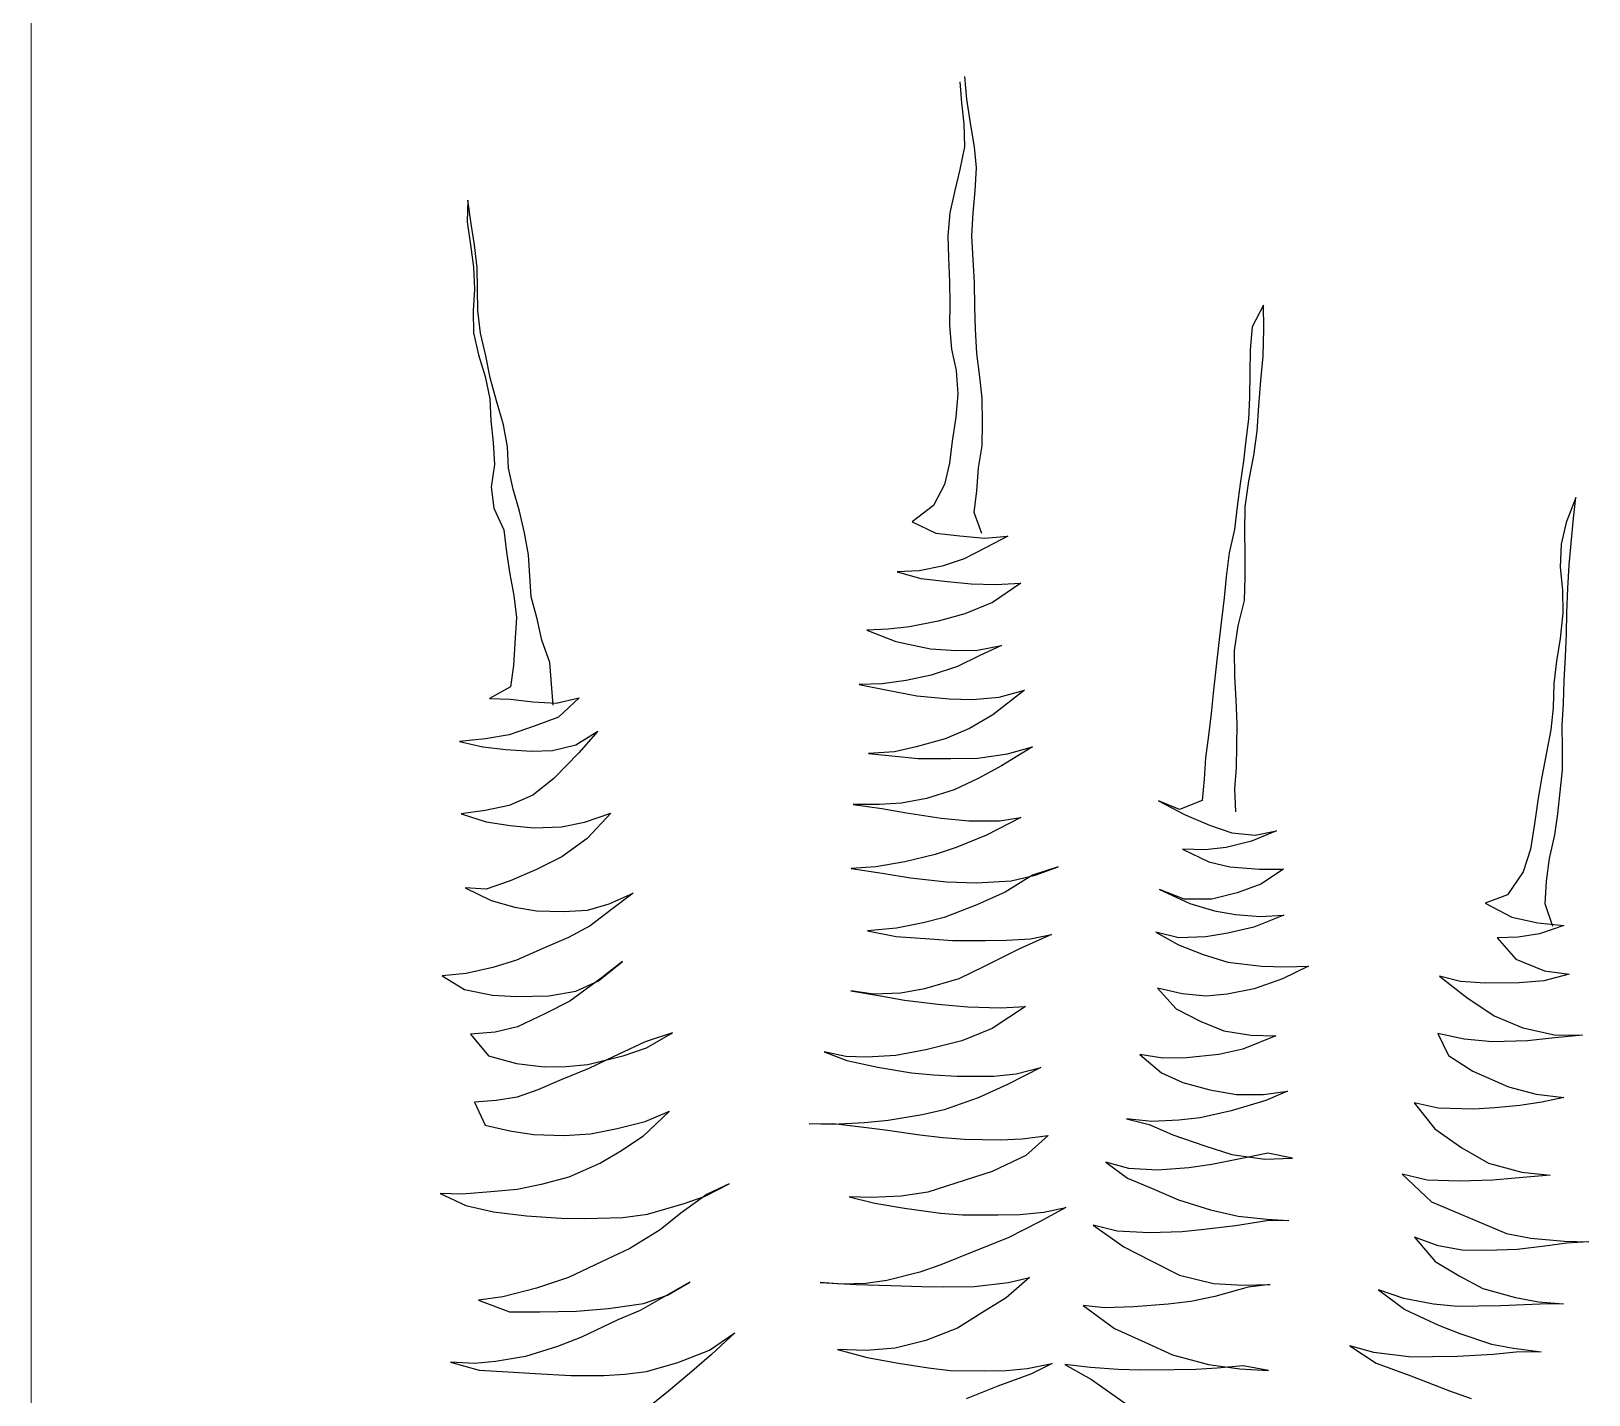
# Model space of a CAD drawing. Header units: metres. Extents: x -58 to 722, y -1100 to 345.
# Drawn here: x 240.5032 to 240.8376, y -500.406 to -500.1132 of the extents above; entities that cross this region are included whole.
import ezdxf

# ---------------------------------------------------------------- set-up
doc = ezdxf.new("R2010")
doc.units = ezdxf.units.M
doc.header["$MEASUREMENT"] = 0
doc.layers.add('FSR_ARQ_005VEGETACION', color=64, linetype='Continuous')
doc.layers.add('muro bajo', color=33, linetype='Continuous', lineweight=9)

# ---------------------------------------------------------------- blocks, each defined once
blk = doc.blocks.new('arbustos 01')
at = {"layer": 'FSR_ARQ_005VEGETACION', "color": 103}
for p, q in [((188.56621, -31.46026), (188.56664, -31.46528)), ((188.56794, -31.46442), (188.56739, -31.45905)), ((188.56664, -31.46528), (188.56718, -31.47029)), ((188.56886, -31.47063), (188.56794, -31.46442)), ((188.56718, -31.47029), (188.56738, -31.47579)), ((188.56977, -31.47576), (188.56886, -31.47063)), ((188.56738, -31.47579), (188.56626, -31.48118)), ((188.5702, -31.48077), (188.56977, -31.47576)), ((188.56991, -31.48627), (188.5702, -31.48077)), ((188.56626, -31.48118), (188.56501, -31.48622)), ((188.44885, -31.48852), (188.44868, -31.49366)), ((188.44964, -31.49412), (188.44885, -31.48852)), ((188.56501, -31.48622), (188.56389, -31.4915)), ((188.56939, -31.49154), (188.56991, -31.48627)), ((188.56389, -31.4915), (188.56336, -31.497)), ((188.5691, -31.49704), (188.56939, -31.49154)), ((188.44868, -31.49366), (188.44947, -31.49915)), ((188.45043, -31.49913), (188.44964, -31.49412)), ((188.44947, -31.49915), (188.45026, -31.50451)), ((188.4511, -31.50462), (188.45043, -31.49913)), ((188.56336, -31.497), (188.56355, -31.50226)), ((188.56942, -31.50266), (188.5691, -31.49704)), ((188.56355, -31.50226), (188.56375, -31.50799)), ((188.56973, -31.50815), (188.56942, -31.50266)), ((188.45026, -31.50451), (188.45045, -31.50977)), ((188.45117, -31.50964), (188.4511, -31.50462)), ((188.45045, -31.50977), (188.45016, -31.51492)), ((188.45124, -31.5149), (188.45117, -31.50964)), ((188.56375, -31.50799), (188.56382, -31.51325)), ((188.56981, -31.51401), (188.56973, -31.50815)), ((188.56382, -31.51325), (188.56377, -31.51839)), ((188.57, -31.51927), (188.56981, -31.51401)), ((188.63866, -31.51355), (188.63598, -31.51873)), ((188.63874, -31.51917), (188.63866, -31.51355)), ((188.45016, -31.51492), (188.45023, -31.52017)), ((188.45191, -31.52027), (188.45124, -31.5149)), ((188.45023, -31.52017), (188.45138, -31.52542)), ((188.45318, -31.52563), (188.45191, -31.52027)), ((188.56377, -31.51839), (188.56421, -31.52401)), ((188.57032, -31.52512), (188.57, -31.51927)), ((188.63598, -31.51873), (188.63546, -31.52423)), ((188.63859, -31.52575), (188.63874, -31.51917)), ((188.45138, -31.52542), (188.453, -31.53054)), ((188.4542, -31.53088), (188.45318, -31.52563)), ((188.56421, -31.52401), (188.56535, -31.52913)), ((188.57099, -31.53061), (188.57032, -31.52512)), ((188.63546, -31.52423), (188.63541, -31.52961)), ((188.56535, -31.52913), (188.56579, -31.53474)), ((188.63807, -31.53149), (188.63859, -31.52575)), ((188.453, -31.53054), (188.45415, -31.5359)), ((188.45571, -31.53636), (188.4542, -31.53088)), ((188.57154, -31.53574), (188.57099, -31.53061)), ((188.63541, -31.52961), (188.63537, -31.53559)), ((188.63755, -31.53759), (188.63807, -31.53149)), ((188.45415, -31.5359), (188.45434, -31.54104)), ((188.45735, -31.54207), (188.45571, -31.53636)), ((188.56579, -31.53474), (188.56527, -31.54025)), ((188.57162, -31.5416), (188.57154, -31.53574)), ((188.63537, -31.53559), (188.63508, -31.54074)), ((188.56527, -31.54025), (188.56439, -31.546)), ((188.63715, -31.54358), (188.63755, -31.53759)), ((188.45434, -31.54104), (188.45489, -31.54629)), ((188.45837, -31.54732), (188.45735, -31.54207)), ((188.57157, -31.5471), (188.57162, -31.5416)), ((188.63508, -31.54074), (188.63443, -31.54577)), ((188.6364, -31.54944), (188.63715, -31.54358)), ((188.45489, -31.54629), (188.4552, -31.55155)), ((188.45856, -31.55246), (188.45837, -31.54732)), ((188.56439, -31.546), (188.56374, -31.55127)), ((188.57069, -31.55237), (188.57157, -31.5471)), ((188.63443, -31.54577), (188.6339, -31.55079)), ((188.4552, -31.55155), (188.45444, -31.55694)), ((188.56374, -31.55127), (188.56261, -31.5563)), ((188.6339, -31.55079), (188.63314, -31.55618)), ((188.63517, -31.55556), (188.6364, -31.54944)), ((188.45971, -31.55746), (188.45856, -31.55246)), ((188.57029, -31.55787), (188.57069, -31.55237)), ((188.45444, -31.55694), (188.4551, -31.56195)), ((188.46121, -31.5627), (188.45971, -31.55746)), ((188.56261, -31.5563), (188.55993, -31.56136)), ((188.56964, -31.56302), (188.57029, -31.55787)), ((188.63314, -31.55618), (188.63238, -31.56157)), ((188.63429, -31.56167), (188.63517, -31.55556)), ((188.4551, -31.56195), (188.45745, -31.56718)), ((188.46236, -31.56783), (188.46121, -31.5627)), ((188.55993, -31.56136), (188.55485, -31.56526)), ((188.63238, -31.56157), (188.63174, -31.56708)), ((188.63425, -31.56764), (188.63429, -31.56167)), ((188.71316, -31.5594), (188.71085, -31.56541)), ((188.71263, -31.56443), (188.71316, -31.5594)), ((188.55485, -31.56526), (188.5605, -31.56793)), ((188.57151, -31.568), (188.56964, -31.56302)), ((188.71085, -31.56541), (188.70972, -31.57056)), ((188.71211, -31.57029), (188.71263, -31.56443)), ((188.45745, -31.56718), (188.45812, -31.57243)), ((188.46338, -31.57307), (188.46236, -31.56783)), ((188.5605, -31.56793), (188.56625, -31.56857)), ((188.56625, -31.56857), (188.57211, -31.56909)), ((188.57211, -31.56909), (188.57772, -31.56865)), ((188.57772, -31.56865), (188.5725, -31.57135)), ((188.63174, -31.56708), (188.6305, -31.5726)), ((188.63432, -31.5729), (188.63425, -31.56764)), ((188.45812, -31.57243), (188.4589, -31.57768)), ((188.46369, -31.57809), (188.46338, -31.57307)), ((188.5725, -31.57135), (188.56728, -31.57405)), ((188.6305, -31.5726), (188.62974, -31.57834)), ((188.63428, -31.5784), (188.63432, -31.5729)), ((188.70972, -31.57056), (188.70944, -31.57607)), ((188.71158, -31.57556), (188.71211, -31.57029)), ((188.4589, -31.57768), (188.45981, -31.5828)), ((188.55656, -31.57695), (188.5513, -31.57714)), ((188.5513, -31.57714), (188.55694, -31.57873)), ((188.56204, -31.5758), (188.55656, -31.57695)), ((188.56728, -31.57405), (188.56204, -31.5758)), ((188.70944, -31.57607), (188.70999, -31.58156)), ((188.7113, -31.58106), (188.71158, -31.57556)), ((188.464, -31.58311), (188.46369, -31.57809)), ((188.55694, -31.57873), (188.56329, -31.57949)), ((188.56329, -31.57949), (188.56891, -31.58001)), ((188.56891, -31.58001), (188.57477, -31.58017)), ((188.58075, -31.57985), (188.57399, -31.58448)), ((188.57477, -31.58017), (188.58075, -31.57985)), ((188.62974, -31.57834), (188.62933, -31.58337)), ((188.63412, -31.58402), (188.63428, -31.5784)), ((188.71102, -31.58692), (188.7113, -31.58106)), ((188.45981, -31.5828), (188.46048, -31.58805)), ((188.46539, -31.58835), (188.464, -31.58311)), ((188.57399, -31.58448), (188.56746, -31.5872)), ((188.62933, -31.58337), (188.62868, -31.58864)), ((188.63264, -31.59002), (188.63412, -31.58402)), ((188.70999, -31.58156), (188.71006, -31.58694)), ((188.46048, -31.58805), (188.46008, -31.59416)), ((188.46653, -31.59347), (188.46539, -31.58835)), ((188.56746, -31.5872), (188.56103, -31.58896)), ((188.62868, -31.58864), (188.62804, -31.59403)), ((188.71006, -31.58694), (188.70943, -31.59304)), ((188.71097, -31.59194), (188.71102, -31.58692)), ((188.5491, -31.5908), (188.54408, -31.5911)), ((188.54408, -31.5911), (188.55093, -31.59376)), ((188.55423, -31.59025), (188.5491, -31.5908)), ((188.56103, -31.58896), (188.55423, -31.59025)), ((188.63177, -31.59589), (188.63264, -31.59002)), ((188.71068, -31.59733), (188.71097, -31.59194)), ((188.46008, -31.59416), (188.4598, -31.59954)), ((188.4684, -31.59882), (188.46653, -31.59347)), ((188.55093, -31.59376), (188.5592, -31.59556)), ((188.5592, -31.59556), (188.56542, -31.59595)), ((188.56542, -31.59595), (188.57044, -31.59588)), ((188.57044, -31.59588), (188.57617, -31.59473)), ((188.57617, -31.59473), (188.57082, -31.59719)), ((188.62804, -31.59403), (188.6274, -31.59965)), ((188.63185, -31.6021), (188.63177, -31.59589)), ((188.70943, -31.59304), (188.70855, -31.59843)), ((188.4598, -31.59954), (188.45903, -31.60457)), ((188.46882, -31.60384), (188.4684, -31.59882)), ((188.56571, -31.59977), (188.55941, -31.60177)), ((188.57082, -31.59719), (188.56571, -31.59977)), ((188.6274, -31.59965), (188.62676, -31.6054)), ((188.70855, -31.59843), (188.7079, -31.60382)), ((188.7104, -31.60319), (188.71068, -31.59733)), ((188.55345, -31.60305), (188.54772, -31.60384)), ((188.55941, -31.60177), (188.55345, -31.60305)), ((188.63217, -31.60772), (188.63185, -31.6021)), ((188.71024, -31.60857), (188.7104, -31.60319)), ((188.45903, -31.60457), (188.45405, -31.60739)), ((188.45405, -31.60739), (188.45907, -31.60756)), ((188.46925, -31.60897), (188.46882, -31.60384)), ((188.46996, -31.60849), (188.47544, -31.60722)), ((188.47544, -31.60722), (188.47049, -31.61183)), ((188.54772, -31.60384), (188.54222, -31.60404)), ((188.54222, -31.60404), (188.54858, -31.60527)), ((188.54858, -31.60527), (188.55601, -31.60672)), ((188.55601, -31.60672), (188.56367, -31.60745)), ((188.56929, -31.60762), (188.57562, -31.60705)), ((188.58169, -31.60541), (188.57412, -31.61126)), ((188.57562, -31.60705), (188.58169, -31.60541)), ((188.62676, -31.6054), (188.62623, -31.61091)), ((188.7079, -31.60382), (188.70774, -31.60956)), ((188.45907, -31.60756), (188.46434, -31.6082)), ((188.46434, -31.6082), (188.46996, -31.60849)), ((188.56367, -31.60745), (188.56929, -31.60762)), ((188.62623, -31.61091), (188.62559, -31.61618)), ((188.63236, -31.61345), (188.63217, -31.60772)), ((188.70774, -31.60956), (188.70722, -31.61483)), ((188.70995, -31.61383), (188.71024, -31.60857)), ((188.4649, -31.61393), (188.45871, -31.61605)), ((188.47049, -31.61183), (188.4649, -31.61393)), ((188.56855, -31.61456), (188.56272, -31.61703)), ((188.57412, -31.61126), (188.56855, -31.61456)), ((188.63232, -31.61871), (188.63236, -31.61345)), ((188.70722, -31.61483), (188.70621, -31.62022)), ((188.71002, -31.61921), (188.70995, -31.61383)), ((188.4531, -31.61696), (188.4469, -31.61765)), ((188.4469, -31.61765), (188.45241, -31.61889)), ((188.45871, -31.61605), (188.4531, -31.61696)), ((188.46904, -31.61974), (188.47464, -31.61846)), ((188.47464, -31.61846), (188.47985, -31.61517)), ((188.47985, -31.61517), (188.47538, -31.62037)), ((188.56272, -31.61703), (188.55581, -31.61892)), ((188.62559, -31.61618), (188.62482, -31.62156)), ((188.45241, -31.61889), (188.45792, -31.61953)), ((188.45792, -31.61953), (188.46402, -31.61992)), ((188.46402, -31.61992), (188.46904, -31.61974)), ((188.47538, -31.62037), (188.46937, -31.62643)), ((188.55069, -31.62006), (188.54448, -31.6205)), ((188.54448, -31.6205), (188.54999, -31.62103)), ((188.54999, -31.62103), (188.55633, -31.62166)), ((188.55581, -31.61892), (188.55069, -31.62006)), ((188.55633, -31.62166), (188.5641, -31.62167)), ((188.5641, -31.62167), (188.57055, -31.62158)), ((188.57055, -31.62158), (188.57759, -31.62053)), ((188.58355, -31.6189), (188.5762, -31.62342)), ((188.57759, -31.62053), (188.58355, -31.6189)), ((188.62482, -31.62156), (188.62453, -31.62659)), ((188.63227, -31.62385), (188.63232, -31.61871)), ((188.70621, -31.62022), (188.7051, -31.62609)), ((188.70998, -31.62435), (188.71002, -31.61921)), ((188.5762, -31.62342), (188.57062, -31.62648)), ((188.63186, -31.62888), (188.63227, -31.62385)), ((188.70945, -31.62962), (188.70998, -31.62435)), ((188.46937, -31.62643), (188.4644, -31.63044)), ((188.56492, -31.62919), (188.55825, -31.6312)), ((188.57062, -31.62648), (188.56492, -31.62919)), ((188.62453, -31.62659), (188.62401, -31.63174)), ((188.63205, -31.63438), (188.63186, -31.62888)), ((188.7051, -31.62609), (188.70421, -31.63113)), ((188.70892, -31.63489), (188.70945, -31.62962)), ((188.4587, -31.63291), (188.45298, -31.63406)), ((188.4644, -31.63044), (188.4587, -31.63291)), ((188.54704, -31.63266), (188.54082, -31.63263)), ((188.54082, -31.63263), (188.54765, -31.63361)), ((188.55229, -31.63235), (188.54704, -31.63266)), ((188.55825, -31.6312), (188.55229, -31.63235)), ((188.61866, -31.63384), (188.61361, -31.63176)), ((188.61361, -31.63176), (188.61987, -31.63502)), ((188.62401, -31.63174), (188.61866, -31.63384)), ((188.70421, -31.63113), (188.70334, -31.63723)), ((188.45298, -31.63406), (188.44725, -31.63485)), ((188.44725, -31.63485), (188.45325, -31.6368)), ((188.45325, -31.6368), (188.459, -31.63768)), ((188.4712, -31.638), (188.47668, -31.63685)), ((188.47668, -31.63685), (188.48299, -31.63473)), ((188.48299, -31.63473), (188.47733, -31.64078)), ((188.54765, -31.63361), (188.55352, -31.63461)), ((188.55352, -31.63461), (188.56178, -31.63593)), ((188.56178, -31.63593), (188.56837, -31.63656)), ((188.56837, -31.63656), (188.57566, -31.63658)), ((188.58079, -31.63579), (188.5726, -31.63997)), ((188.57566, -31.63658), (188.58079, -31.63579)), ((188.61987, -31.63502), (188.62576, -31.63757)), ((188.70815, -31.63992), (188.70892, -31.63489)), ((188.459, -31.63768), (188.46463, -31.6382)), ((188.46463, -31.6382), (188.4712, -31.638)), ((188.47733, -31.64078), (188.4713, -31.64517)), ((188.5726, -31.63997), (188.56534, -31.64293)), ((188.62576, -31.63757), (188.63116, -31.63941)), ((188.63116, -31.63941), (188.63667, -31.63993)), ((188.6418, -31.63891), (188.63585, -31.64138)), ((188.63667, -31.63993), (188.6418, -31.63891)), ((188.70334, -31.63723), (188.70234, -31.64334)), ((188.70692, -31.64555), (188.70815, -31.63992)), ((188.56035, -31.64456), (188.55308, -31.64633)), ((188.56534, -31.64293), (188.56035, -31.64456)), ((188.62476, -31.64344), (188.61938, -31.64328)), ((188.61938, -31.64328), (188.62564, -31.6463)), ((188.62978, -31.6429), (188.62476, -31.64344)), ((188.63585, -31.64138), (188.62978, -31.6429)), ((188.70234, -31.64334), (188.70062, -31.64875)), ((188.46524, -31.64812), (188.45894, -31.65083)), ((188.4713, -31.64517), (188.46524, -31.64812)), ((188.54616, -31.6475), (188.54031, -31.64794)), ((188.54031, -31.64794), (188.54774, -31.64903)), ((188.55308, -31.64633), (188.54616, -31.6475)), ((188.58967, -31.6475), (188.5836, -31.6495)), ((188.5842, -31.64949), (188.58967, -31.6475)), ((188.62564, -31.6463), (188.63068, -31.64755)), ((188.63068, -31.64755), (188.63774, -31.64805)), ((188.63774, -31.64805), (188.64347, -31.64809)), ((188.64347, -31.64809), (188.63802, -31.65163)), ((188.70615, -31.65094), (188.70692, -31.64555)), ((188.45894, -31.65083), (188.45323, -31.65282)), ((188.54774, -31.64903), (188.55444, -31.65013)), ((188.55444, -31.65013), (188.56306, -31.65109)), ((188.56306, -31.65109), (188.57024, -31.65135)), ((188.57024, -31.65135), (188.57848, -31.65088)), ((188.5836, -31.6495), (188.57708, -31.65353)), ((188.57848, -31.65088), (188.5842, -31.64949)), ((188.63802, -31.65163), (188.63243, -31.65374)), ((188.70062, -31.64875), (188.69687, -31.65418)), ((188.70587, -31.65633), (188.70615, -31.65094)), ((188.45323, -31.65282), (188.44821, -31.65253)), ((188.44821, -31.65253), (188.45446, -31.65556)), ((188.45446, -31.65556), (188.4601, -31.65715)), ((188.48257, -31.65637), (188.48827, -31.65378)), ((188.48827, -31.65378), (188.48318, -31.65768)), ((188.57708, -31.65353), (188.57031, -31.65661)), ((188.61978, -31.65522), (188.61389, -31.65291)), ((188.61389, -31.65291), (188.62111, -31.65628)), ((188.62636, -31.65525), (188.61978, -31.65522)), ((188.63243, -31.65374), (188.62636, -31.65525)), ((188.69687, -31.65418), (188.69152, -31.65616)), ((188.4601, -31.65715), (188.46526, -31.65804)), ((188.46526, -31.65804), (188.47171, -31.65819)), ((188.47171, -31.65819), (188.47745, -31.65787)), ((188.47745, -31.65787), (188.48257, -31.65637)), ((188.48318, -31.65768), (188.47809, -31.66157)), ((188.57031, -31.65661), (188.56246, -31.65959)), ((188.62111, -31.65628), (188.62699, -31.658)), ((188.62699, -31.658), (188.63203, -31.65888)), ((188.63203, -31.65888), (188.63789, -31.6594)), ((188.6435, -31.65909), (188.63637, -31.66193)), ((188.63789, -31.6594), (188.6435, -31.65909)), ((188.69152, -31.65616), (188.6979, -31.65954)), ((188.70768, -31.66177), (188.70587, -31.65633)), ((188.47809, -31.66157), (188.47287, -31.66439)), ((188.55114, -31.66213), (188.54422, -31.66282)), ((188.54422, -31.66282), (188.55105, -31.66417)), ((188.55746, -31.66085), (188.55114, -31.66213)), ((188.56246, -31.65959), (188.55746, -31.66085)), ((188.61847, -31.66445), (188.61296, -31.66309)), ((188.61296, -31.66309), (188.61838, -31.66612)), ((188.63637, -31.66193), (188.63017, -31.66333)), ((188.6979, -31.65954), (188.70414, -31.66089)), ((188.70414, -31.66089), (188.71036, -31.66153)), ((188.71036, -31.66153), (188.70453, -31.66352)), ((188.46729, -31.66674), (188.46051, -31.66982)), ((188.47287, -31.66439), (188.46729, -31.66674)), ((188.55105, -31.66417), (188.55906, -31.66466)), ((188.55906, -31.66466), (188.56445, -31.66506)), ((188.56445, -31.66506), (188.57234, -31.66507)), ((188.57234, -31.66507), (188.57736, -31.665)), ((188.57736, -31.665), (188.58309, -31.66469)), ((188.5881, -31.66366), (188.5805, -31.66711)), ((188.58309, -31.66469), (188.5881, -31.66366)), ((188.61838, -31.66612), (188.62427, -31.66843)), ((188.62493, -31.66424), (188.61847, -31.66445)), ((188.63017, -31.66333), (188.62493, -31.66424)), ((188.6994, -31.6643), (188.69438, -31.66449)), ((188.69438, -31.66449), (188.69887, -31.66957)), ((188.70453, -31.66352), (188.6994, -31.6643)), ((188.46051, -31.66982), (188.4548, -31.67157)), ((188.48007, -31.67469), (188.48574, -31.67007)), ((188.48574, -31.67007), (188.48066, -31.67409)), ((188.5805, -31.66711), (188.57207, -31.67129)), ((188.62427, -31.66843), (188.63015, -31.67026)), ((188.63015, -31.67026), (188.63817, -31.67123)), ((188.69887, -31.66957), (188.70573, -31.67235)), ((188.44848, -31.67297), (188.44275, -31.67353)), ((188.44275, -31.67353), (188.44806, -31.6768)), ((188.4548, -31.67157), (188.44848, -31.67297)), ((188.48066, -31.67409), (188.4732, -31.67957)), ((188.56601, -31.67424), (188.55779, -31.67663)), ((188.57207, -31.67129), (188.56601, -31.67424)), ((188.64323, -31.67427), (188.63645, -31.67663)), ((188.63817, -31.67123), (188.64391, -31.67139)), ((188.64941, -31.6712), (188.64323, -31.67427)), ((188.64391, -31.67139), (188.64941, -31.6712)), ((188.68568, -31.67489), (188.68064, -31.67364)), ((188.68064, -31.67364), (188.68716, -31.6787)), ((188.71159, -31.6731), (188.70552, -31.67474)), ((188.70573, -31.67235), (188.71159, -31.6731)), ((188.44806, -31.6768), (188.45477, -31.67815)), ((188.46816, -31.67832), (188.4746, -31.67716)), ((188.4746, -31.67716), (188.48007, -31.67469)), ((188.54562, -31.67787), (188.54023, -31.6771)), ((188.54023, -31.6771), (188.5473, -31.67832)), ((188.55219, -31.67766), (188.54562, -31.67787)), ((188.55779, -31.67663), (188.55219, -31.67766)), ((188.61925, -31.67782), (188.61338, -31.67647)), ((188.61338, -31.67647), (188.61787, -31.68143)), ((188.625, -31.67834), (188.61925, -31.67782)), ((188.63001, -31.67792), (188.625, -31.67834)), ((188.63645, -31.67663), (188.63001, -31.67792)), ((188.69154, -31.67529), (188.68568, -31.67489)), ((188.69967, -31.67518), (188.69154, -31.67529)), ((188.70552, -31.67474), (188.69967, -31.67518)), ((188.45477, -31.67815), (188.46051, -31.67843)), ((188.46051, -31.67843), (188.46816, -31.67832)), ((188.4732, -31.67957), (188.46738, -31.68252)), ((188.5473, -31.67832), (188.55305, -31.67932)), ((188.55305, -31.67932), (188.56095, -31.68029)), ((188.56095, -31.68029), (188.56813, -31.68091)), ((188.56813, -31.68091), (188.57591, -31.68116)), ((188.58188, -31.68084), (188.57394, -31.68609)), ((188.57591, -31.68116), (188.58188, -31.68084)), ((188.61787, -31.68143), (188.62353, -31.68434)), ((188.68716, -31.6787), (188.69368, -31.68303)), ((188.46738, -31.68252), (188.46073, -31.68571)), ((188.62353, -31.68434), (188.62918, -31.68666)), ((188.69368, -31.68303), (188.70053, -31.68593)), ((188.45537, -31.68698), (188.44952, -31.68742)), ((188.44952, -31.68742), (188.45377, -31.69262)), ((188.46073, -31.68571), (188.45537, -31.68698)), ((188.49769, -31.68713), (188.49114, -31.68925)), ((188.49152, -31.69068), (188.49769, -31.68713)), ((188.56669, -31.68906), (188.55811, -31.69121)), ((188.57394, -31.68609), (188.56669, -31.68906)), ((188.62918, -31.68666), (188.63564, -31.68764)), ((188.64162, -31.6878), (188.63378, -31.69102)), ((188.63564, -31.68764), (188.64162, -31.6878)), ((188.68658, -31.68863), (188.68023, -31.68728)), ((188.68023, -31.68728), (188.68281, -31.6925)), ((188.69328, -31.68925), (188.68658, -31.68863)), ((188.70165, -31.68902), (188.69328, -31.68925)), ((188.70053, -31.68593), (188.70808, -31.68762)), ((188.70821, -31.68833), (188.70165, -31.68902)), ((188.70808, -31.68762), (188.71478, -31.68764)), ((188.71478, -31.68764), (188.70821, -31.68833)), ((188.45377, -31.69262), (188.46049, -31.69444)), ((188.47747, -31.69469), (188.48617, -31.69254)), ((188.48354, -31.69282), (188.47772, -31.69565)), ((188.49114, -31.68925), (188.48354, -31.69282)), ((188.48617, -31.69254), (188.49152, -31.69068)), ((188.53901, -31.69278), (188.53385, -31.69166)), ((188.53385, -31.69166), (188.53926, -31.69373)), ((188.54403, -31.69295), (188.53901, -31.69278)), ((188.55096, -31.6925), (188.54403, -31.69295)), ((188.55811, -31.69121), (188.55096, -31.6925)), ((188.61468, -31.69319), (188.60917, -31.69231)), ((188.60917, -31.69231), (188.61437, -31.69666)), ((188.62806, -31.69229), (188.6203, -31.69311)), ((188.63378, -31.69102), (188.62806, -31.69229)), ((188.68281, -31.6925), (188.6886, -31.69625)), ((188.46049, -31.69444), (188.46707, -31.69519)), ((188.46707, -31.69519), (188.47233, -31.69512)), ((188.47772, -31.69565), (188.4713, -31.69824)), ((188.47233, -31.69512), (188.47747, -31.69469)), ((188.53926, -31.69373), (188.54669, -31.69531)), ((188.54669, -31.69531), (188.55472, -31.69663)), ((188.58554, -31.69538), (188.57759, -31.69943)), ((188.5797, -31.69689), (188.58554, -31.69538)), ((188.6203, -31.69311), (188.61468, -31.69319)), ((188.6886, -31.69625), (188.69713, -31.69996)), ((188.4713, -31.69824), (188.4656, -31.70071)), ((188.55472, -31.69663), (188.55998, -31.69716)), ((188.55998, -31.69716), (188.56561, -31.69744)), ((188.56561, -31.69744), (188.57433, -31.69744)), ((188.57759, -31.69943), (188.57058, -31.70263)), ((188.57433, -31.69744), (188.5797, -31.69689)), ((188.61437, -31.69666), (188.61942, -31.69898)), ((188.61942, -31.69898), (188.6259, -31.70069)), ((188.69713, -31.69996), (188.70373, -31.70178)), ((188.45559, -31.70324), (188.45045, -31.70367)), ((188.45045, -31.70367), (188.45304, -31.70913)), ((188.4606, -31.70245), (188.45559, -31.70324)), ((188.4656, -31.70071), (188.4606, -31.70245)), ((188.57058, -31.70263), (188.56249, -31.70549)), ((188.6259, -31.70069), (188.63225, -31.7018)), ((188.6392, -31.70325), (188.63099, -31.70576)), ((188.63225, -31.7018), (188.63871, -31.70183)), ((188.63871, -31.70183), (188.64443, -31.70103)), ((188.64443, -31.70103), (188.6392, -31.70325)), ((188.68035, -31.70509), (188.67459, -31.70385)), ((188.67459, -31.70385), (188.67958, -31.71)), ((188.70508, -31.70368), (188.69983, -31.70446)), ((188.70373, -31.70178), (188.71032, -31.70253)), ((188.71032, -31.70253), (188.70508, -31.70368)), ((188.49698, -31.70578), (188.49061, -31.71185)), ((188.49116, -31.70825), (188.49698, -31.70578)), ((188.55724, -31.70664), (188.54913, -31.70806)), ((188.56249, -31.70549), (188.55724, -31.70664)), ((188.61202, -31.70829), (188.60603, -31.70765)), ((188.60603, -31.70765), (188.61143, -31.70901)), ((188.6236, -31.70741), (188.61847, -31.70796)), ((188.63099, -31.70576), (188.6236, -31.70741)), ((188.68884, -31.70533), (188.68035, -31.70509)), ((188.69386, -31.70502), (188.68884, -31.70533)), ((188.69983, -31.70446), (188.69386, -31.70502)), ((188.45304, -31.70913), (188.45891, -31.71048)), ((188.45891, -31.71048), (188.46455, -31.71136)), ((188.46455, -31.71136), (188.47184, -31.71162)), ((188.47184, -31.71162), (188.47817, -31.71118)), ((188.47817, -31.71118), (188.48449, -31.7099)), ((188.48449, -31.7099), (188.49116, -31.70825)), ((188.53026, -31.7088), (188.53611, -31.70872)), ((188.53588, -31.70896), (188.53026, -31.7088)), ((188.54352, -31.70862), (188.53588, -31.70896)), ((188.53611, -31.70872), (188.5433, -31.70958)), ((188.5433, -31.70958), (188.54845, -31.71022)), ((188.54913, -31.70806), (188.54352, -31.70862)), ((188.54845, -31.71022), (188.55671, -31.71143)), ((188.55671, -31.71143), (188.56222, -31.71207)), ((188.61143, -31.70901), (188.61708, -31.71144)), ((188.61847, -31.70796), (188.61202, -31.70829)), ((188.61708, -31.71144), (188.62465, -31.71409)), ((188.67958, -31.71), (188.68598, -31.71457)), ((188.49061, -31.71185), (188.48552, -31.71526)), ((188.56222, -31.71207), (188.56736, -31.71248)), ((188.56736, -31.71248), (188.57597, -31.7126)), ((188.57597, -31.7126), (188.58111, -31.71241)), ((188.58111, -31.71241), (188.58732, -31.71161)), ((188.58732, -31.71161), (188.582, -31.71634)), ((188.62465, -31.71409), (188.63113, -31.71616)), ((188.68598, -31.71457), (188.69236, -31.71819)), ((188.48054, -31.7182), (188.47293, -31.72153)), ((188.48552, -31.71526), (188.48054, -31.7182)), ((188.582, -31.71634), (188.57392, -31.72016)), ((188.60655, -31.71948), (188.60103, -31.718)), ((188.60103, -31.718), (188.60622, -31.72175)), ((188.62638, -31.71849), (188.62089, -31.71928)), ((188.63472, -31.71682), (188.62638, -31.71849)), ((188.63113, -31.71616), (188.63903, -31.71724)), ((188.63973, -31.7158), (188.63472, -31.71682)), ((188.63903, -31.71724), (188.64561, -31.71703)), ((188.64561, -31.71703), (188.63973, -31.7158)), ((188.69236, -31.71819), (188.70028, -31.72036)), ((188.47293, -31.72153), (188.46638, -31.72329)), ((188.57392, -31.72016), (188.55857, -31.72515)), ((188.60622, -31.72175), (188.61199, -31.72419)), ((188.61337, -31.71986), (188.60655, -31.71948)), ((188.62089, -31.71928), (188.61337, -31.71986)), ((188.67771, -31.72222), (188.67172, -31.72086)), ((188.67172, -31.72086), (188.67874, -31.72746)), ((188.68549, -31.72247), (188.67771, -31.72222)), ((188.69337, -31.72224), (188.68549, -31.72247)), ((188.69875, -31.72181), (188.69337, -31.72224)), ((188.7071, -31.7211), (188.69875, -31.72181)), ((188.70028, -31.72036), (188.7071, -31.7211)), ((188.44752, -31.72558), (188.44226, -31.72541)), ((188.44226, -31.72541), (188.4484, -31.72832)), ((188.45433, -31.72501), (188.44752, -31.72558)), ((188.46066, -31.72445), (188.45433, -31.72501)), ((188.46638, -31.72329), (188.46066, -31.72445)), ((188.50598, -31.72562), (188.49971, -31.73013)), ((188.50051, -31.72785), (188.50551, -31.72611)), ((188.50551, -31.72611), (188.51121, -31.72316)), ((188.51121, -31.72316), (188.50598, -31.72562)), ((188.54508, -31.72641), (188.53982, -31.72624)), ((188.53982, -31.72624), (188.54593, -31.72771)), ((188.55225, -31.72607), (188.54508, -31.72641)), ((188.55857, -31.72515), (188.55225, -31.72607)), ((188.61199, -31.72419), (188.61837, -31.72697)), ((188.4484, -31.72832), (188.45499, -31.72978)), ((188.45499, -31.72978), (188.4629, -31.73075)), ((188.4917, -31.73036), (188.50051, -31.72785)), ((188.54593, -31.72771), (188.553, -31.72893)), ((188.553, -31.72893), (188.56163, -31.73013)), ((188.58052, -31.73047), (188.58625, -31.72991)), ((188.59149, -31.72877), (188.58521, -31.7322)), ((188.58625, -31.72991), (188.59149, -31.72877)), ((188.61837, -31.72697), (188.62605, -31.72937)), ((188.62605, -31.72937), (188.63264, -31.73084)), ((188.67874, -31.72746), (188.69665, -31.73499)), ((188.4629, -31.73075), (188.47115, -31.73136)), ((188.47115, -31.73136), (188.47677, -31.7314)), ((188.47677, -31.7314), (188.48585, -31.73116)), ((188.48585, -31.73116), (188.4917, -31.73036)), ((188.49971, -31.73013), (188.49474, -31.73414)), ((188.56163, -31.73013), (188.56689, -31.73054)), ((188.56689, -31.73054), (188.57538, -31.73054)), ((188.57538, -31.73054), (188.58052, -31.73047)), ((188.58521, -31.7322), (188.57773, -31.73601)), ((188.60376, -31.73446), (188.59801, -31.73298)), ((188.59801, -31.73298), (188.60537, -31.73814)), ((188.63196, -31.73312), (188.62456, -31.73406)), ((188.63947, -31.73194), (188.63196, -31.73312)), ((188.63264, -31.73084), (188.63947, -31.73158)), ((188.63947, -31.73158), (188.64473, -31.73187)), ((188.64473, -31.73187), (188.63947, -31.73194)), ((188.49474, -31.73414), (188.48751, -31.73855)), ((188.57773, -31.73601), (188.57035, -31.73898)), ((188.61142, -31.73483), (188.60376, -31.73446)), ((188.61931, -31.73461), (188.61142, -31.73483)), ((188.62456, -31.73406), (188.61931, -31.73461)), ((188.68032, -31.73796), (188.67467, -31.73589)), ((188.67467, -31.73589), (188.67965, -31.74168)), ((188.69665, -31.73499), (188.70241, -31.73611)), ((188.70241, -31.73611), (188.71043, -31.73683)), ((188.71103, -31.7373), (188.70578, -31.73797)), ((188.71043, -31.73683), (188.71629, -31.73699)), ((188.71629, -31.73699), (188.71103, -31.7373)), ((188.48751, -31.73855), (188.48074, -31.74175)), ((188.57035, -31.73898), (188.56168, -31.74244)), ((188.60537, -31.73814), (188.61187, -31.74152)), ((188.68607, -31.73896), (188.68032, -31.73796)), ((188.69193, -31.739), (188.68607, -31.73896)), ((188.69922, -31.73878), (188.69193, -31.739)), ((188.70578, -31.73797), (188.69922, -31.73878)), ((188.48074, -31.74175), (188.4729, -31.74544)), ((188.55668, -31.74418), (188.54882, -31.7462)), ((188.56168, -31.74244), (188.55668, -31.74418)), ((188.61187, -31.74152), (188.61861, -31.7449)), ((188.61861, -31.7449), (188.62677, -31.74694)), ((188.67965, -31.74168), (188.68532, -31.74507)), ((188.46528, -31.74805), (188.45718, -31.75008)), ((188.4729, -31.74544), (188.46528, -31.74805)), ((188.50184, -31.7466), (188.49496, -31.75052)), ((188.4965, -31.74966), (188.50184, -31.7466)), ((188.53807, -31.74706), (188.53292, -31.74666)), ((188.53292, -31.74666), (188.54154, -31.74714)), ((188.5438, -31.74687), (188.53807, -31.74706)), ((188.54154, -31.74714), (188.54979, -31.74738)), ((188.54882, -31.7462), (188.5438, -31.74687)), ((188.54979, -31.74738), (188.5572, -31.74764)), ((188.5572, -31.74764), (188.56234, -31.74769)), ((188.56234, -31.74769), (188.56963, -31.74759)), ((188.56963, -31.74759), (188.57787, -31.74664)), ((188.58288, -31.7455), (188.57732, -31.75036)), ((188.57787, -31.74664), (188.58288, -31.7455)), ((188.62677, -31.74694), (188.63382, -31.74732)), ((188.63503, -31.74778), (188.62705, -31.75004)), ((188.63382, -31.74732), (188.64028, -31.74711)), ((188.64028, -31.74711), (188.63503, -31.74778)), ((188.67212, -31.7505), (188.66612, -31.74843)), ((188.66612, -31.74843), (188.67239, -31.75313)), ((188.68532, -31.74507), (188.69097, -31.7481)), ((188.69097, -31.7481), (188.69877, -31.75026)), ((188.45718, -31.75008), (188.45145, -31.75087)), ((188.45145, -31.75087), (188.45878, -31.75364)), ((188.48244, -31.75284), (188.49079, -31.75165)), ((188.49496, -31.75052), (188.48998, -31.75334)), ((188.49079, -31.75165), (188.4965, -31.74966)), ((188.57732, -31.75036), (188.57151, -31.7539)), ((188.60078, -31.75267), (188.59564, -31.75214)), ((188.59564, -31.75214), (188.60312, -31.75766)), ((188.61595, -31.75186), (188.60771, -31.75245)), ((188.62132, -31.75119), (188.61595, -31.75186)), ((188.62705, -31.75004), (188.62132, -31.75119)), ((188.67919, -31.75184), (188.67212, -31.7505)), ((188.68494, -31.75236), (188.67919, -31.75184)), ((188.68996, -31.75229), (188.68494, -31.75236)), ((188.69533, -31.75222), (188.68996, -31.75229)), ((188.70465, -31.75186), (188.69533, -31.75222)), ((188.69877, -31.75026), (188.70429, -31.75126)), ((188.70429, -31.75126), (188.71027, -31.75178)), ((188.71027, -31.75178), (188.70465, -31.75186)), ((188.45878, -31.75364), (188.46608, -31.75366)), ((188.46608, -31.75366), (188.4748, -31.75354)), ((188.4748, -31.75354), (188.48244, -31.75284)), ((188.48463, -31.75556), (188.47596, -31.75974)), ((188.48998, -31.75334), (188.48463, -31.75556)), ((188.57151, -31.7539), (188.56571, -31.75757)), ((188.60771, -31.75245), (188.60078, -31.75267)), ((188.67239, -31.75313), (188.68045, -31.75685)), ((188.47596, -31.75974), (188.47025, -31.76197)), ((188.50648, -31.76279), (188.51253, -31.75865)), ((188.51253, -31.75865), (188.50698, -31.76386)), ((188.56571, -31.75757), (188.5581, -31.76054)), ((188.60312, -31.75766), (188.61034, -31.76091)), ((188.68045, -31.75685), (188.6855, -31.75881)), ((188.6855, -31.75881), (188.69307, -31.76134)), ((188.47025, -31.76197), (188.46263, -31.76435)), ((188.49899, -31.76577), (188.50648, -31.76279)), ((188.5439, -31.76288), (188.53708, -31.76262)), ((188.53708, -31.76262), (188.54416, -31.76455)), ((188.55083, -31.76231), (188.5439, -31.76288)), ((188.5581, -31.76054), (188.55083, -31.76231)), ((188.61034, -31.76091), (188.61696, -31.76392)), ((188.665, -31.76339), (188.65924, -31.7618)), ((188.65924, -31.7618), (188.66552, -31.76589)), ((188.67398, -31.76447), (188.665, -31.76339)), ((188.69307, -31.76134), (188.69834, -31.76234)), ((188.69895, -31.76329), (188.69346, -31.76384)), ((188.69834, -31.76234), (188.70493, -31.76321)), ((188.70493, -31.76321), (188.69895, -31.76329)), ((188.45046, -31.76595), (188.44472, -31.76567)), ((188.44472, -31.76567), (188.45156, -31.7676)), ((188.45548, -31.76552), (188.45046, -31.76595)), ((188.46263, -31.76435), (188.45548, -31.76552)), ((188.49149, -31.7679), (188.49899, -31.76577)), ((188.50698, -31.76386), (188.50178, -31.76836)), ((188.54416, -31.76455), (188.55159, -31.76589)), ((188.55159, -31.76589), (188.55878, -31.76699)), ((188.55878, -31.76699), (188.56393, -31.76763)), ((188.57732, -31.76769), (188.58233, -31.76714)), ((188.58233, -31.76714), (188.58829, -31.76599)), ((188.58829, -31.76599), (188.58331, -31.76845)), ((188.59739, -31.76694), (188.59128, -31.76619)), ((188.59128, -31.76619), (188.59767, -31.7698)), ((188.60397, -31.76745), (188.59739, -31.76694)), ((188.61696, -31.76392), (188.62559, -31.7662)), ((188.62764, -31.76713), (188.6225, -31.76744)), ((188.62559, -31.7662), (188.63302, -31.76729)), ((188.63385, -31.76656), (188.62764, -31.76713)), ((188.63984, -31.76768), (188.63385, -31.76656)), ((188.66552, -31.76589), (188.6738, -31.76889)), ((188.679, -31.7644), (188.67398, -31.76447)), ((188.68498, -31.76432), (188.679, -31.7644)), ((188.69346, -31.76384), (188.68498, -31.76432)), ((188.45156, -31.7676), (188.4585, -31.76799)), ((188.4585, -31.76799), (188.46496, -31.76838)), ((188.46496, -31.76838), (188.47345, -31.76886)), ((188.47345, -31.76886), (188.48134, -31.76887)), ((188.48134, -31.76887), (188.48636, -31.76857)), ((188.48636, -31.76857), (188.49149, -31.7679)), ((188.50178, -31.76836), (188.4967, -31.77261)), ((188.56393, -31.76763), (188.57206, -31.76776)), ((188.57206, -31.76776), (188.57732, -31.76769)), ((188.58331, -31.76845), (188.57534, -31.77142)), ((188.59767, -31.7698), (188.606, -31.77567)), ((188.60935, -31.76761), (188.60397, -31.76745)), ((188.61736, -31.76751), (188.60935, -31.76761)), ((188.6225, -31.76744), (188.61736, -31.76751)), ((188.63302, -31.76729), (188.63984, -31.76768)), ((188.6738, -31.76889), (188.68306, -31.77247)), ((188.4967, -31.77261), (188.49102, -31.77723)), ((188.57534, -31.77142), (188.56773, -31.7744)), ((188.68306, -31.77247), (188.68822, -31.77431))]:
    blk.add_line(p, q, dxfattribs=at)

msp = doc.modelspace()

# ---------------------------------------------------------------- linework, layer by layer
at = {"layer": 'muro bajo', "ltscale": 0.005}
msp.add_lwpolyline([(240.50316, -500.68544), (240.50316, -498.10544)], dxfattribs=at)

# ---------------------------------------------------------------- block references
at = {"layer": 'FSR_ARQ_005VEGETACION', "xscale": 0.9, "yscale": 0.9, "zscale": 0.9}
msp.add_blockref('arbustos 01', (70.99293, -471.80986), dxfattribs=at)

doc.saveas('drawing.dxf')
